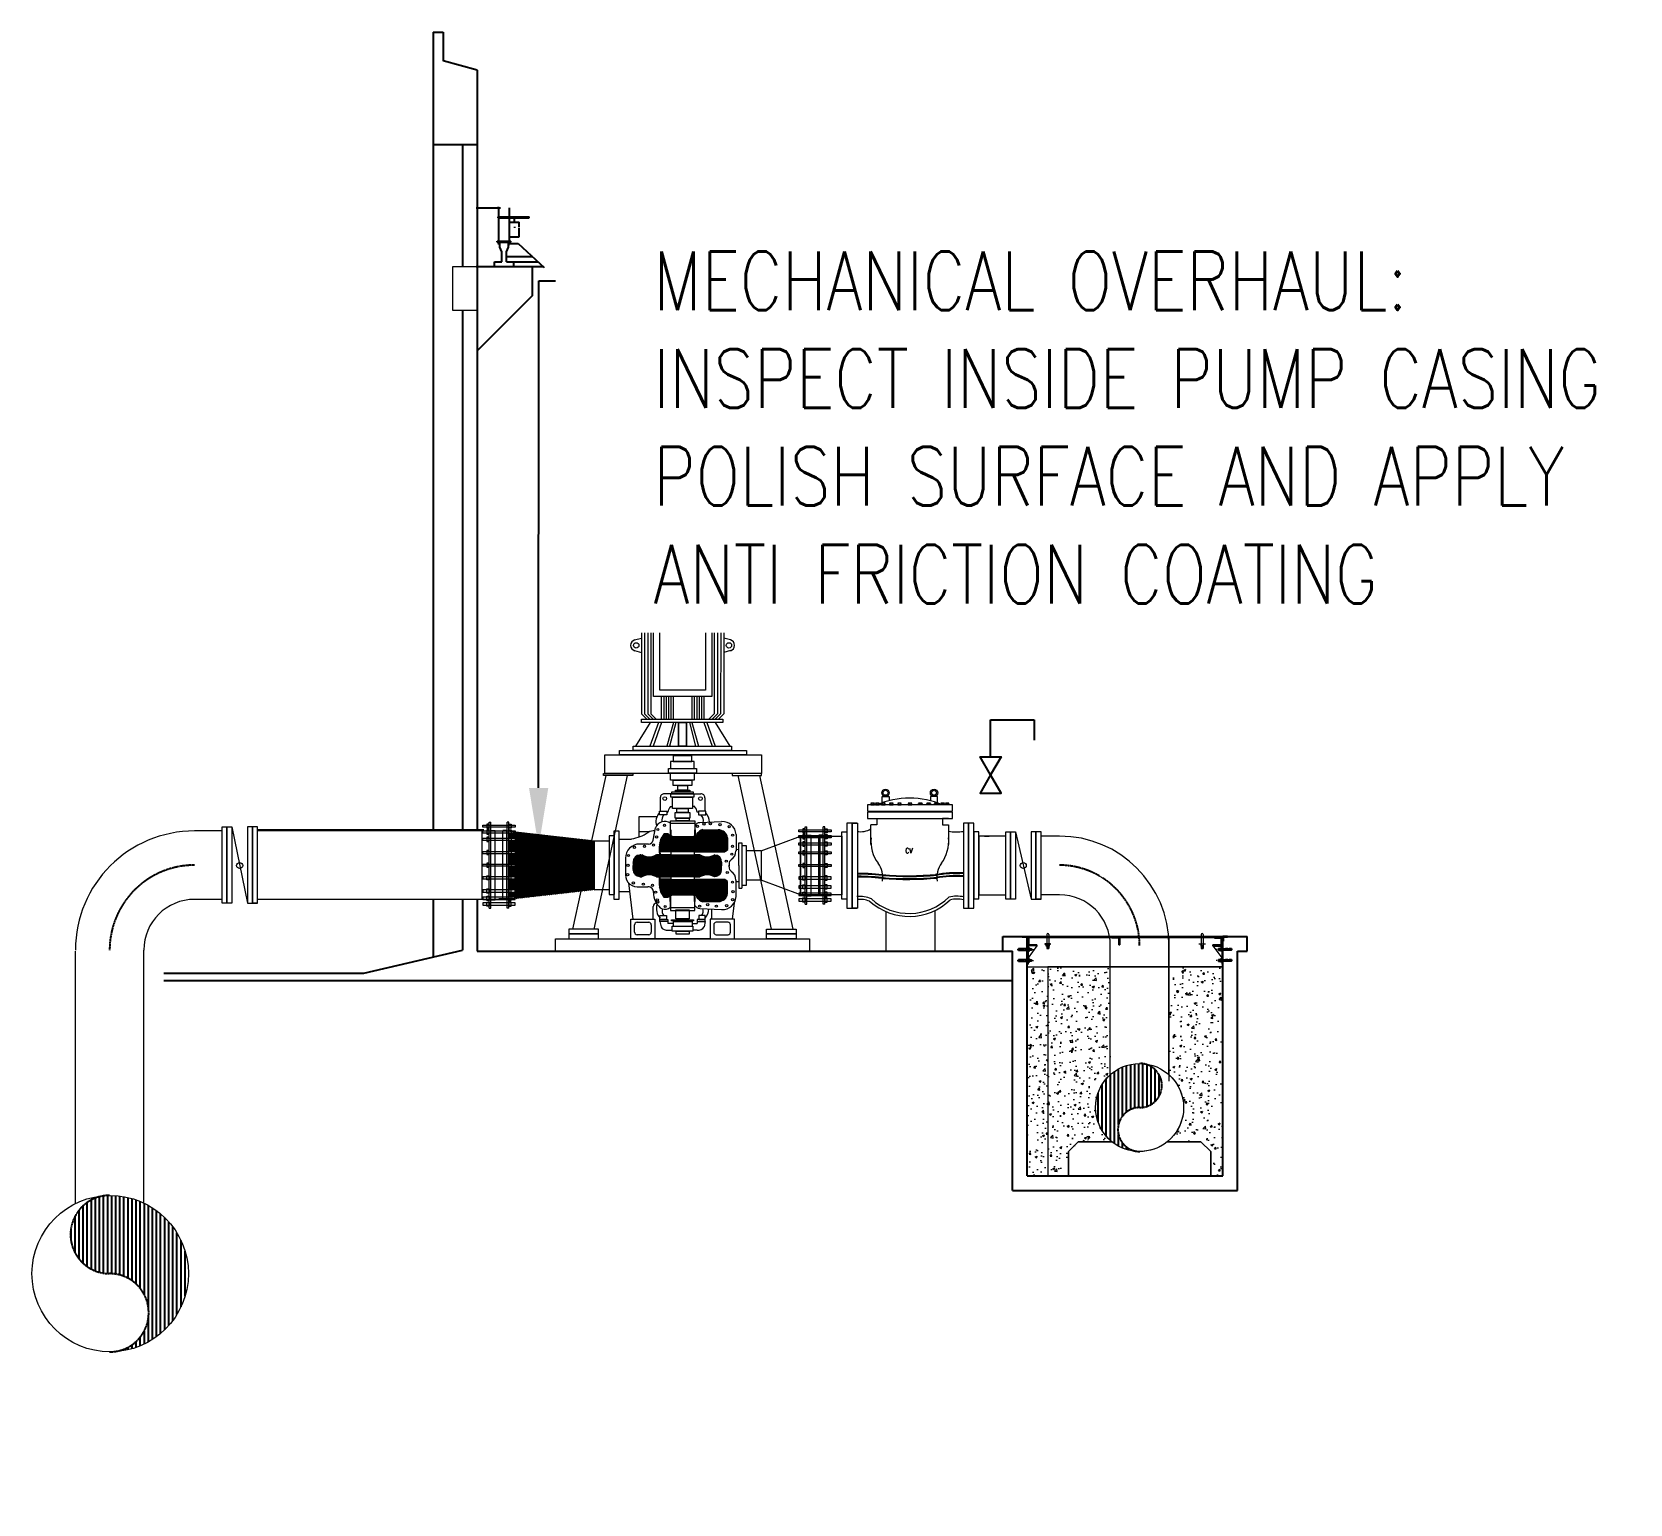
# Model space of a CAD drawing. Header units: inches. Extents: x 66516 to 131389, y 89316 to 134980.
# Drawn here: x 66516 to 82861, y 114862 to 129917 of the extents above; entities that cross this region are included whole.
import ezdxf
from ezdxf import colors
from ezdxf.entities.mleader import LeaderData, LeaderLine
from ezdxf.math import Vec2, Vec3

# ---------------------------------------------------------------- set-up
doc = ezdxf.new("R2010")
doc.units = ezdxf.units.IN
doc.header["$MEASUREMENT"] = 0
for name, pattern in [('CENTER', [2, 1.25, -0.25, 0.25, -0.25]), ('DASHED', [19.05, 12.7, -6.35]), ('HIDDEN', [0.375, 0.25, -0.125]), ('HIDDEN2', [0.1875, 0.125, -0.0625])]:
    doc.linetypes.add(name, pattern=pattern)
for name, color, linetype in [('1', 1, 'CENTER'), ('M-HVAC-EQPM-NEW', 5, 'Continuous'), ('M-HVAC-PIPE-NEW', 6, 'HIDDEN2'), ('VPORT', 9, 'Continuous'), ('WALL', 3, 'Continuous'), ('WINDOWS', 8, 'Continuous')]:
    doc.layers.add(name, color=color, linetype=linetype)
for name, color, linetype, lineweight in [('DIM', 251, 'Continuous', 0), ('hatch3', 252, 'Continuous', 9), ('MECHANICAL', 8, 'Continuous', 0)]:
    doc.layers.add(name, color=color, linetype=linetype, lineweight=lineweight)
doc.styles.add('RomanS', font='romans.shx', dxfattribs={"width": 0.8})
doc.styles.add('SIMPLEX', font='simplex.shx')
pattern_1 = [(50, (27837.22, 83862.1), (215.17805, -18.82564), [22.5, -247.5]), (355, (27837.22, 83862.1), (-41.6254, 225.65764), [18, -198]), (100.4514, (27855.15, 83860.54), (173.5528, 206.83186), [19.12206, -210.3426]), (46.1842, (27837.22, 83922.1), (320.1723, -49.6557), [33.75, -371.25]), (96.6356, (27863.9, 83917.97), (280.3988, 292.2354), [28.6831, -315.5139]), (351.1842, (27837.22, 83922.1), (280.3986, 292.2356), [27, -297]), (21, (27867.22, 83907.1), (179.0721, -120.78567), [22.5, -247.5]), (326, (27867.22, 83907.1), (72.9946, 217.545), [18, -198]), (71.4514, (27882.15, 83897.04), (252.0668, 96.75915), [19.12206, -210.3426]), (37.5, (27837.22, 83862.104), (3.64796, 99.86816), [0, -195.6, 0, -201, 0, -198.75]), (7.5, (27837.22, 83862.1), (78.92086, 118.32351), [0, -114.6, 0, -191.1, 0, -75.75]), (327.5, (27770.32, 83862.104), (160.14673, -6.76646), [0, -75, 0, -234, 0, -310.5]), (317.5, (27740.32, 83862.1), (174.95585, 30.0315), [0, -97.5, 0, -155.4, 0, -220.5])]
pattern_2 = [(45, (-497331.358, -382511.396), (-8.83883476, 8.83883476), [])]

msp = doc.modelspace()

# ---------------------------------------------------------------- hatches: boundary and pattern name
at = {"layer": '1'}
h = msp.add_hatch(dxfattribs=at)
h.set_pattern_fill('ANSI31', color=251, scale=333.3333, angle=45, style=0)
h.set_pattern_definition([(90, (27837.223, 83862.104), (-41.666663, 7e-15), [])])
h.paths.add_polyline_path([(77848, 119367, -0.00354), (77855, 119367, -0.985937), (77848, 118917)])
h.paths.add_polyline_path([(77848, 119367), (77848, 118917), (77395, 118917, -0.416289)])
h.paths.add_polyline_path([(77395, 118917), (77848, 118917, 1), (77848, 118467, -0.416289)])
h = msp.add_hatch(dxfattribs=at)
h.set_pattern_fill('ANSI31', color=251, scale=333.3333, angle=45, style=0)
h.set_pattern_definition([(90, (27540.223, 83862.104), (-41.666663, 7e-15), [])])
h.paths.add_polyline_path([(67310, 118018, 0.00354), (67299, 118017, 0.985937), (67310, 117218)])
h.paths.add_polyline_path([(67310, 118018), (67310, 117218), (68116, 117218, 0.416289)])
h.paths.add_polyline_path([(68116, 117218), (67310, 117218, -1), (67310, 116418, 0.416289)])
at = {"layer": 'DIM', "lineweight": 0, "ltscale": 10}
h = msp.add_hatch(dxfattribs=at)
h.set_pattern_fill('AR-CONC', color=251, scale=30, style=0)
h.set_pattern_definition(pattern_1)
h.paths.add_polyline_path([(76905, 120357), (76695, 120357), (76695, 118217), (76905, 118217)])
h = msp.add_hatch(dxfattribs=at)
h.set_pattern_fill('AR-CONC', color=251, scale=30, style=0)
h.set_pattern_definition(pattern_1)
h.paths.add_polyline_path([(78695, 120357), (78145, 120357), (78145, 119253, -0.213422), (78295, 118917, -0.226541), (78128, 118567), (78472, 118567), (78572, 118467), (78572, 118217), (78695, 118217)])
h.paths.add_polyline_path([(77545, 120357), (76905, 120357), (76905, 118217), (77118, 118217), (77118, 118467), (77218, 118567), (77562, 118567, -0.226541), (77395, 118917, -0.213422), (77545, 119253)])
at = {"layer": 'M-HVAC-EQPM-NEW'}
h = msp.add_hatch(dxfattribs=at)
h.set_pattern_fill('ANSI31', color=256, scale=100)
h.set_pattern_definition(pattern_2)
h.paths.add_polyline_path([(72271, 121646), (71457, 121736), (71457, 121723), (71417, 121723), (71417, 121714), (71392, 121714), (71392, 121681), (71417, 121681), (71417, 121671), (71457, 121671), (71457, 121648), (71417, 121648), (71417, 121639), (71392, 121639), (71392, 121546), (71417, 121546), (71417, 121536), (71457, 121536), (71457, 121513), (71417, 121513), (71417, 121504), (71392, 121504), (71392, 121417), (71417, 121417), (71417, 121407), (71457, 121407), (71457, 121385), (71417, 121385), (71417, 121375), (71392, 121375), (71392, 121288), (71417, 121288), (71417, 121278), (71457, 121278), (71457, 121256), (71417, 121256), (71417, 121246), (71392, 121246), (71392, 121153), (71417, 121153), (71417, 121143), (71457, 121143), (71457, 121121), (71417, 121121), (71417, 121111), (71392, 121111), (71392, 121078), (71417, 121078), (71417, 121068), (71457, 121068), (71457, 121055), (72271, 121146)])
h = msp.add_hatch(dxfattribs=at)
h.set_pattern_fill('ANSI31', color=256, scale=100)
h.set_pattern_definition(pattern_2)
h.paths.add_polyline_path([(73629, 121675, 0.377276), (73535, 121758), (73382, 121758, 0.206697), (73316, 121708), (73316, 121688), (73296, 121688), (73047, 121688), (73037, 121688), (73037, 121698), (73023, 121712), (72980, 121712, 0.189378), (72934, 121591), (72934, 121534), (73053, 121534), (73289, 121534), (73602, 121534), (73629, 121555)])
h = msp.add_hatch(dxfattribs=at)
h.set_pattern_fill('ANSI31', color=256, scale=100)
h.set_pattern_definition(pattern_2)
h.paths.add_polyline_path([(73569, 121391), (73569, 121426, 0.402247), (73502, 121499, -0.288873), (73343, 121499), (73289, 121499), (73053, 121499), (72907, 121499, -0.289244), (72748, 121499), (72734, 121499, 0.41074), (72665, 121426), (72665, 121388), (72665, 121353, 0.41074), (72734, 121280), (72752, 121280, -0.274187), (72904, 121280), (73053, 121280), (73289, 121280), (73347, 121280, -0.274187), (73499, 121280), (73500, 121280, 0.41074), (73569, 121353)])
h.paths.add_polyline_path([(73629, 121227), (73602, 121248), (73289, 121248), (73289, 121245), (73053, 121245), (73053, 121248), (72934, 121248), (72934, 121191, 0.189378), (72980, 121069), (73023, 121069), (73037, 121083), (73037, 121093), (73047, 121093), (73296, 121093), (73316, 121093), (73316, 121073, 0.206697), (73382, 121023), (73535, 121023, 0.377264), (73629, 121106)])

# ---------------------------------------------------------------- linework, layer by layer
at = {"color": 251}
for p, q in [((76321, 122504), (76321, 122883)), ((76321, 122883), (76767, 122883)), ((76767, 122883), (76767, 122675))]:
    msp.add_line(p, q, dxfattribs=at)
for points in [[(76321, 122319), (76214, 122504), (76429, 122504)], [(76321, 122319), (76214, 122133), (76429, 122133)]]:
    msp.add_lwpolyline(points, close=True, dxfattribs=at)
at = {"layer": '1', "color": 251}
for centre, radius, start, end in [((68179, 120527), 869, 90, 180), ((77020, 120571), 825, 0.1698, 89.5902), ((77848, 119142), 225, 270, 90), ((77848, 118692), 225, 90, 270), ((67310, 117618), 400, 90, 270), ((67310, 116818), 400, 270, 90)]:
    msp.add_arc(centre, radius, start, end, dxfattribs=at)
at = {"layer": 'DIM', "color": 251}
for p, q in [((73590, 124305), (72749, 124305)), ((72749, 124305), (72749, 123790)), ((73590, 123790), (73590, 124305)), ((72873, 123790), (72749, 123790)), ((72749, 123790), (72749, 122943)), ((72782, 123790), (72782, 122943)), ((72814, 123790), (72814, 122943)), ((72847, 123790), (72847, 122943)), ((73468, 123790), (73592, 123790)), ((73495, 123790), (73494, 122942)), ((73527, 123790), (73527, 122942)), ((73560, 123790), (73559, 122942)), ((73593, 123790), (73592, 122942)), ((72680, 123699), (72749, 123719)), ((72680, 123590), (72749, 123570)), ((73661, 123699), (73592, 123719)), ((73661, 123590), (73592, 123570)), ((72952, 123122), (72952, 122889)), ((72977, 123122), (72977, 122889)), ((73001, 123122), (73001, 122889)), ((73026, 123122), (73026, 122889)), ((73051, 123122), (73051, 122889)), ((73075, 123122), (73075, 122889)), ((73266, 123122), (73265, 122889)), ((73290, 123122), (73290, 122889)), ((73315, 123122), (73315, 122889)), ((73340, 123122), (73339, 122889)), ((73364, 123122), (73364, 122889)), ((73389, 123122), (73389, 122889)), ((72749, 122943), (72803, 122889)), ((72782, 122943), (72835, 122889)), ((72814, 122943), (72868, 122889)), ((72847, 122943), (72901, 122889)), ((73494, 122942), (73440, 122889)), ((73527, 122942), (73473, 122889)), ((73559, 122942), (73505, 122889)), ((73592, 122942), (73538, 122888)), ((72840, 122855), (72688, 122614)), ((72923, 122855), (72837, 122614)), ((72954, 122855), (72869, 122614)), ((73077, 122855), (73009, 122614)), ((73102, 122855), (73038, 122614)), ((73240, 122855), (73304, 122614)), ((73265, 122855), (73333, 122614)), ((73387, 122855), (73473, 122614)), ((73419, 122855), (73505, 122614)), ((73502, 122855), (73654, 122614)), ((72384, 122312), (72240, 121649)), ((72604, 122312), (72264, 120741)), ((73736, 122312), (74076, 120741)), ((73957, 122312), (74297, 120741)), ((73051, 122126), (72984, 122126)), ((73290, 122126), (73357, 122126)), ((72934, 121948), (73008, 121948)), ((72934, 121911), (72934, 121948)), ((72942, 122086), (72942, 121948)), ((73008, 121948), (73008, 121911)), ((73008, 121939), (73020, 121939)), ((73047, 121997), (73068, 121997)), ((73068, 122092), (73273, 122092)), ((73068, 121977), (73068, 122092)), ((73273, 121977), (73068, 121977)), ((73113, 121977), (73228, 121977)), ((73113, 121935), (73113, 121977)), ((73228, 121977), (73228, 121935)), ((73273, 122092), (73273, 121977)), ((73294, 121997), (73273, 121997)), ((73333, 121939), (73321, 121939)), ((73407, 121948), (73333, 121948)), ((73333, 121948), (73333, 121911)), ((73399, 122086), (73399, 121948)), ((73407, 121911), (73407, 121948)), ((75105, 122028), (75105, 122012)), ((75123, 122028), (75123, 122012)), ((75152, 122028), (75152, 122012)), ((75170, 122028), (75170, 122012)), ((75216, 122028), (75216, 122012)), ((75234, 122028), (75234, 122012)), ((75296, 122028), (75296, 122012)), ((75314, 122028), (75314, 122012)), ((75380, 122028), (75380, 122012)), ((75398, 122028), (75398, 122012)), ((75487, 122028), (75487, 122012)), ((75505, 122028), (75505, 122012)), ((75593, 122028), (75593, 122012)), ((75611, 122028), (75611, 122012)), ((75678, 122028), (75678, 122012)), ((75696, 122028), (75696, 122012)), ((75758, 122028), (75758, 122012)), ((75776, 122028), (75776, 122012)), ((75821, 122028), (75821, 122012)), ((75839, 122028), (75839, 122012)), ((75868, 122028), (75868, 122012)), ((75886, 122028), (75886, 122012)), ((72908, 121889), (72723, 121889)), ((72723, 121889), (72723, 121683)), ((72870, 121652), (72892, 121777)), ((73008, 121911), (72934, 121911)), ((73047, 121758), (73047, 121848)), ((73047, 121848), (73296, 121848)), ((73047, 121826), (73296, 121826)), ((73096, 121935), (73245, 121935)), ((73096, 121877), (73096, 121935)), ((73245, 121877), (73096, 121877)), ((73105, 121877), (73236, 121877)), ((73105, 121848), (73105, 121877)), ((73236, 121848), (73105, 121848)), ((73228, 121935), (73113, 121935)), ((73236, 121877), (73236, 121848)), ((73245, 121935), (73245, 121877)), ((73296, 121848), (73296, 121758)), ((73333, 121911), (73407, 121911)), ((73346, 121831), (73570, 121842)), ((72471, 121747), (72518, 121747)), ((72471, 121045), (72471, 121747)), ((72518, 121747), (72518, 121045)), ((72518, 121663), (72647, 121663)), ((72832, 121738), (72723, 121738)), ((72821, 121611), (72732, 121611)), ((73047, 121688), (73296, 121688)), ((73382, 121758), (73535, 121758)), ((73629, 121675), (73629, 121555)), ((73718, 121711), (73717, 121542)), ((73745, 121624), (73775, 121624)), ((73745, 121392), (73745, 121624)), ((73775, 121624), (73775, 121161)), ((72587, 121466), (72587, 121285)), ((72934, 121591), (72934, 121521)), ((72934, 121521), (72934, 121591)), ((73717, 121555), (73745, 121558)), ((72586, 121390), (72586, 121297)), ((72665, 121426), (72665, 121388)), ((72665, 121353), (72665, 121391)), ((73569, 121426), (73569, 121388)), ((73569, 121353), (73569, 121391)), ((73647, 121406), (73647, 121390)), ((73647, 121379), (73647, 121395)), ((73745, 121392), (73745, 121161)), ((72128, 121130), (72044, 120741)), ((72518, 121128), (72627, 121128)), ((72617, 121215), (72662, 120843)), ((72731, 121175), (72816, 121175)), ((72934, 121191), (72934, 121261)), ((72934, 121261), (72934, 121191)), ((73629, 121106), (73629, 121227)), ((73718, 121074), (73717, 121243)), ((73717, 121230), (73745, 121227)), ((73745, 121161), (73775, 121161)), ((72518, 121045), (72471, 121045)), ((72869, 120843), (72869, 120972)), ((73047, 121093), (73296, 121093)), ((73047, 121023), (73047, 120932)), ((73047, 120960), (73047, 121021)), ((73296, 120960), (73047, 120960)), ((73296, 120932), (73296, 121023)), ((73382, 121023), (73535, 121023)), ((73698, 121011), (73678, 120843)), ((72640, 120843), (72886, 120843)), ((72640, 120642), (72640, 120843)), ((72705, 120812), (72824, 120812)), ((72886, 120843), (72886, 120642)), ((72939, 120880), (73006, 120880)), ((72939, 120841), (72939, 120880)), ((73006, 120841), (72939, 120841)), ((72939, 120841), (73021, 120841)), ((72939, 120818), (72939, 120841)), ((73021, 120818), (72939, 120818)), ((72939, 120818), (72950, 120765)), ((73006, 120880), (73006, 120841)), ((73021, 120841), (73021, 120818)), ((73021, 120818), (73021, 120800)), ((73077, 120800), (73021, 120800)), ((73047, 120932), (73296, 120932)), ((73057, 120838), (73283, 120838)), ((73057, 120825), (73057, 120838)), ((73283, 120825), (73057, 120825)), ((73077, 120819), (73268, 120819)), ((73077, 120771), (73077, 120819)), ((73102, 120939), (73238, 120939)), ((73102, 120847), (73102, 120939)), ((73238, 120847), (73102, 120847)), ((73121, 120838), (73121, 120847)), ((73123, 120819), (73123, 120825)), ((73219, 120847), (73219, 120838)), ((73221, 120825), (73221, 120819)), ((73238, 120939), (73238, 120847)), ((73268, 120819), (73268, 120771)), ((73268, 120800), (73319, 120800)), ((73283, 120838), (73283, 120825)), ((73401, 120841), (73319, 120841)), ((73319, 120841), (73319, 120818)), ((73319, 120818), (73401, 120818)), ((73319, 120818), (73319, 120800)), ((73401, 120880), (73335, 120880)), ((73335, 120880), (73335, 120841)), ((73335, 120841), (73401, 120841)), ((73346, 120954), (73570, 120943)), ((73401, 120818), (73391, 120765)), ((73401, 120841), (73401, 120880)), ((73401, 120818), (73401, 120841)), ((73700, 120843), (73453, 120843)), ((73453, 120843), (73453, 120642)), ((73471, 120843), (73471, 120948)), ((73635, 120812), (73515, 120812)), ((73700, 120642), (73700, 120843)), ((72886, 120642), (72640, 120642)), ((72679, 120710), (72679, 120786)), ((72824, 120684), (72705, 120684)), ((72850, 120786), (72850, 120710)), ((73022, 120732), (73064, 120732)), ((73064, 120771), (73276, 120771)), ((73064, 120722), (73064, 120771)), ((73276, 120722), (73064, 120722)), ((73104, 120722), (73237, 120722)), ((73104, 120691), (73104, 120722)), ((73237, 120691), (73104, 120691)), ((73237, 120722), (73237, 120691)), ((73276, 120771), (73276, 120722)), ((73318, 120732), (73276, 120732)), ((73453, 120642), (73700, 120642)), ((73490, 120786), (73490, 120710)), ((73515, 120684), (73635, 120684)), ((73661, 120710), (73661, 120786)), ((76645, 120667), (76695, 120667)), ((76645, 120667), (76645, 120661)), ((76645, 120661), (76689, 120661)), ((76689, 120661), (76689, 120617)), ((76695, 120667), (76695, 120617)), ((76780, 120657), (76705, 120657)), ((76705, 120657), (76705, 120582)), ((76780, 120651), (76711, 120651)), ((76711, 120651), (76711, 120582)), ((76780, 120657), (76780, 120651)), ((76895, 120687), (76895, 120587)), ((76915, 120687), (76915, 120587)), ((78475, 120687), (78475, 120587)), ((78495, 120687), (78495, 120587)), ((76607, 120544), (76605, 120542)), ((76605, 120542), (76605, 120526)), ((76607, 120524), (76605, 120526)), ((76705, 120544), (76607, 120544)), ((76607, 120524), (76607, 120544)), ((76607, 120524), (76705, 120524)), ((76695, 120617), (76689, 120617)), ((76795, 120582), (76695, 120582)), ((76695, 120582), (76695, 120382)), ((76705, 120582), (76711, 120582)), ((76795, 120572), (76705, 120572)), ((76705, 120572), (76705, 120382)), ((76795, 120572), (76705, 120447)), ((76718, 120543), (76705, 120543)), ((76718, 120526), (76705, 120526)), ((76720, 120521), (76720, 120547)), ((76720, 120544), (76738, 120544)), ((76720, 120544), (76720, 120524)), ((76738, 120524), (76720, 120524)), ((76738, 120544), (76740, 120542)), ((76738, 120524), (76738, 120544)), ((76738, 120524), (76740, 120526)), ((76740, 120542), (76740, 120526)), ((76795, 120582), (76795, 120572)), ((76920, 120573), (76890, 120573)), ((76895, 120587), (76895, 120567)), ((76895, 120567), (76895, 120542)), ((76895, 120565), (76915, 120565)), ((76895, 120561), (76915, 120561)), ((76895, 120557), (76915, 120557)), ((76895, 120553), (76915, 120553)), ((76895, 120549), (76915, 120549)), ((76895, 120544), (76915, 120544)), ((76915, 120542), (76895, 120542)), ((76897, 120567), (76913, 120567)), ((76897, 120563), (76913, 120563)), ((76897, 120559), (76913, 120559)), ((76897, 120555), (76913, 120555)), ((76897, 120551), (76913, 120551)), ((76897, 120547), (76913, 120547)), ((76915, 120587), (76915, 120567)), ((76915, 120567), (76915, 120542)), ((78470, 120573), (78500, 120573)), ((78475, 120587), (78475, 120567)), ((78475, 120567), (78475, 120542)), ((78495, 120565), (78475, 120565)), ((78495, 120561), (78475, 120561)), ((78495, 120557), (78475, 120557)), ((78495, 120553), (78475, 120553)), ((78495, 120549), (78475, 120549)), ((78495, 120544), (78475, 120544)), ((78475, 120542), (78495, 120542)), ((78494, 120567), (78477, 120567)), ((78494, 120563), (78477, 120563)), ((78494, 120559), (78477, 120559)), ((78494, 120555), (78477, 120555)), ((78494, 120551), (78477, 120551)), ((78494, 120547), (78477, 120547)), ((78495, 120587), (78495, 120567)), ((78495, 120567), (78495, 120542)), ((78595, 120572), (78685, 120447)), ((78653, 120544), (78651, 120542)), ((78651, 120542), (78651, 120526)), ((78653, 120524), (78651, 120526)), ((78671, 120544), (78653, 120544)), ((78653, 120524), (78653, 120544)), ((78653, 120524), (78671, 120524)), ((78671, 120521), (78671, 120547)), ((78671, 120544), (78671, 120524)), ((78672, 120543), (78685, 120543)), ((78672, 120526), (78685, 120526)), ((78685, 120572), (78685, 120382)), ((78685, 120544), (78783, 120544)), ((78783, 120524), (78685, 120524)), ((78695, 120582), (78695, 120382)), ((78708, 120544), (78708, 120524)), ((78783, 120544), (78785, 120542)), ((78783, 120524), (78783, 120544)), ((78783, 120524), (78785, 120526)), ((78785, 120542), (78785, 120526)), ((76607, 120432), (76605, 120430)), ((76605, 120430), (76605, 120414)), ((76607, 120412), (76605, 120414)), ((76705, 120432), (76607, 120432)), ((76607, 120412), (76607, 120432)), ((76607, 120412), (76705, 120412)), ((76682, 120432), (76682, 120412)), ((76718, 120431), (76705, 120431)), ((76718, 120414), (76705, 120414)), ((76720, 120409), (76720, 120435)), ((76720, 120432), (76738, 120432)), ((76720, 120432), (76720, 120412)), ((76738, 120412), (76720, 120412)), ((76738, 120432), (76740, 120430)), ((76738, 120412), (76738, 120432)), ((76738, 120412), (76740, 120414)), ((76740, 120430), (76740, 120414)), ((78653, 120432), (78651, 120430)), ((78651, 120430), (78651, 120414)), ((78653, 120412), (78651, 120414)), ((78671, 120432), (78653, 120432)), ((78653, 120412), (78653, 120432)), ((78653, 120412), (78671, 120412)), ((78671, 120409), (78671, 120435)), ((78671, 120432), (78671, 120412)), ((78672, 120431), (78685, 120431)), ((78672, 120414), (78685, 120414)), ((78685, 120432), (78783, 120432)), ((78783, 120412), (78685, 120412)), ((78695, 120382), (78685, 120382)), ((78708, 120432), (78708, 120412)), ((78783, 120432), (78785, 120430)), ((78783, 120412), (78783, 120432)), ((78783, 120412), (78785, 120414)), ((78785, 120430), (78785, 120414))]:
    msp.add_line(p, q, dxfattribs=at)
at = {"layer": 'DIM', "color": 251, "lineweight": 0}
for p, q in [((68560, 121788), (68720, 121006)), ((71192, 120955), (71192, 121837)), ((71192, 121837), (71210, 121837)), ((71210, 120955), (71210, 121837)), ((71375, 120955), (71375, 121837)), ((71392, 121837), (71375, 121837)), ((71392, 120955), (71392, 121837)), ((74425, 120996), (74425, 121789)), ((74425, 121789), (74442, 121789)), ((74442, 120996), (74442, 121789)), ((74607, 120996), (74607, 121789)), ((74625, 121789), (74607, 121789)), ((74625, 120996), (74625, 121789)), ((68770, 121051), (68770, 121743)), ((71126, 121746), (71071, 121746)), ((71121, 121746), (71371, 121746)), ((71210, 121752), (71253, 121752)), ((71253, 121040), (71253, 121752)), ((71332, 121040), (71332, 121752)), ((71375, 121752), (71332, 121752)), ((72471, 121696), (72471, 121096)), ((74375, 121692), (74375, 121092)), ((74442, 121704), (74485, 121704)), ((74485, 121081), (74485, 121704)), ((74564, 121081), (74564, 121704)), ((74607, 121704), (74564, 121704)), ((74575, 121092), (74575, 121692)), ((74662, 121692), (74712, 121692)), ((76575, 121737), (76735, 121047)), ((76785, 121092), (76785, 121692)), ((73775, 121592), (73775, 121192)), ((73775, 121592), (73775, 121192)), ((71371, 121046), (71121, 121046)), ((71210, 121040), (71253, 121040)), ((71210, 121040), (71253, 121040)), ((71442, 121051), (71292, 121051)), ((71375, 121040), (71332, 121040)), ((71375, 121040), (71332, 121040)), ((74425, 120996), (74442, 120996)), ((74442, 121081), (74485, 121081)), ((74442, 121081), (74485, 121081)), ((74607, 121081), (74564, 121081)), ((74607, 121081), (74564, 121081)), ((74625, 120996), (74607, 120996)), ((71192, 120955), (71210, 120955)), ((71392, 120955), (71375, 120955)), ((75249, 120920), (75249, 120517)), ((75749, 120930), (75749, 120517)), ((73453, 120642), (72886, 120642)), ((76705, 120657), (76705, 120667)), ((76780, 120657), (78610, 120657)), ((76682, 120544), (76682, 120524)), ((76695, 120382), (76705, 120382))]:
    msp.add_line(p, q, dxfattribs=at)
at = {"layer": 'DIM', "color": 251, "lineweight": 0, "ltscale": 10}
for p, q in [((78145, 120667), (78145, 119188)), ((76695, 120357), (78695, 120357))]:
    msp.add_line(p, q, dxfattribs=at)
at = {"layer": 'DIM', "color": 251, "linetype": 'CENTER', "ltscale": 20}
for p, q in [((76594, 120534), (76761, 120534)), ((78796, 120534), (78629, 120534)), ((76594, 120422), (76761, 120422)), ((78796, 120422), (78629, 120422))]:
    msp.add_line(p, q, dxfattribs=at)
at = {"layer": 'DIM', "color": 251, "linetype": 'HIDDEN'}
for p, q in [((76607, 120542), (76682, 120542)), ((76682, 120526), (76607, 120526)), ((76738, 120542), (76720, 120542)), ((76720, 120526), (76738, 120526)), ((78653, 120542), (78671, 120542)), ((78671, 120526), (78653, 120526)), ((78783, 120542), (78708, 120542)), ((78708, 120526), (78783, 120526)), ((76607, 120430), (76682, 120430)), ((76682, 120414), (76607, 120414)), ((76738, 120430), (76720, 120430)), ((76720, 120414), (76738, 120414)), ((78653, 120430), (78671, 120430)), ((78671, 120414), (78653, 120414)), ((78783, 120430), (78708, 120430)), ((78708, 120414), (78783, 120414))]:
    msp.add_line(p, q, dxfattribs=at)
at = {"layer": 'DIM', "color": 251, "lineweight": 0}
for points in [[(71070, 127068), (70820, 127068), (70820, 127518), (71070, 127518)], [(71457, 121783), (71127, 121783), (71127, 121805), (71457, 121805)], [(71167, 121773), (71192, 121773), (71192, 121815), (71167, 121815)], [(71417, 121773), (71392, 121773), (71392, 121815), (71417, 121815)], [(71457, 121723), (71127, 121723), (71127, 121746), (71457, 121746)], [(71457, 121648), (71127, 121648), (71127, 121671), (71457, 121671)], [(71167, 121714), (71192, 121714), (71192, 121756), (71167, 121756)], [(71167, 121639), (71192, 121639), (71192, 121681), (71167, 121681)], [(71417, 121714), (71392, 121714), (71392, 121756), (71417, 121756)], [(71417, 121639), (71392, 121639), (71392, 121681), (71417, 121681)], [(74690, 121735), (74360, 121735), (74360, 121757), (74690, 121757)], [(74690, 121675), (74360, 121675), (74360, 121698), (74690, 121698)], [(74690, 121600), (74360, 121600), (74360, 121623), (74690, 121623)], [(74400, 121725), (74425, 121725), (74425, 121767), (74400, 121767)], [(74400, 121666), (74425, 121666), (74425, 121708), (74400, 121708)], [(74400, 121591), (74425, 121591), (74425, 121633), (74400, 121633)], [(74650, 121725), (74625, 121725), (74625, 121767), (74650, 121767)], [(74650, 121666), (74625, 121666), (74625, 121708), (74650, 121708)], [(74650, 121591), (74625, 121591), (74625, 121633), (74650, 121633)], [(71457, 121513), (71127, 121513), (71127, 121536), (71457, 121536)], [(71167, 121504), (71192, 121504), (71192, 121546), (71167, 121546)], [(71417, 121504), (71392, 121504), (71392, 121546), (71417, 121546)], [(74690, 121510), (74360, 121510), (74360, 121532), (74690, 121532)], [(74400, 121500), (74425, 121500), (74425, 121542), (74400, 121542)], [(74650, 121500), (74625, 121500), (74625, 121542), (74650, 121542)], [(71457, 121385), (71127, 121385), (71127, 121407), (71457, 121407)], [(71167, 121375), (71192, 121375), (71192, 121417), (71167, 121417)], [(71167, 121288), (71192, 121288), (71192, 121246), (71167, 121246)], [(71417, 121375), (71392, 121375), (71392, 121417), (71417, 121417)], [(71417, 121288), (71392, 121288), (71392, 121246), (71417, 121246)], [(74690, 121381), (74360, 121381), (74360, 121404), (74690, 121404)], [(74400, 121371), (74425, 121371), (74425, 121413), (74400, 121413)], [(74400, 121285), (74425, 121285), (74425, 121243), (74400, 121243)], [(74650, 121371), (74625, 121371), (74625, 121413), (74650, 121413)], [(74650, 121285), (74625, 121285), (74625, 121243), (74650, 121243)], [(71457, 121278), (71127, 121278), (71127, 121256), (71457, 121256)], [(71457, 121143), (71127, 121143), (71127, 121121), (71457, 121121)], [(71167, 121153), (71192, 121153), (71192, 121111), (71167, 121111)], [(71417, 121153), (71392, 121153), (71392, 121111), (71417, 121111)], [(74690, 121275), (74360, 121275), (74360, 121252), (74690, 121252)], [(74690, 121184), (74360, 121184), (74360, 121162), (74690, 121162)], [(74400, 121194), (74425, 121194), (74425, 121152), (74400, 121152)], [(74400, 121119), (74425, 121119), (74425, 121077), (74400, 121077)], [(74650, 121194), (74625, 121194), (74625, 121152), (74650, 121152)], [(74650, 121119), (74625, 121119), (74625, 121077), (74650, 121077)], [(71457, 121068), (71127, 121068), (71127, 121046), (71457, 121046)], [(71457, 121009), (71127, 121009), (71127, 120987), (71457, 120987)], [(71167, 121078), (71192, 121078), (71192, 121036), (71167, 121036)], [(71167, 121019), (71192, 121019), (71192, 120977), (71167, 120977)], [(71417, 121078), (71392, 121078), (71392, 121036), (71417, 121036)], [(71417, 121019), (71392, 121019), (71392, 120977), (71417, 120977)], [(74690, 121110), (74360, 121110), (74360, 121087), (74690, 121087)], [(74690, 121050), (74360, 121050), (74360, 121028), (74690, 121028)], [(74400, 121060), (74425, 121060), (74425, 121018), (74400, 121018)], [(74650, 121060), (74625, 121060), (74625, 121018), (74650, 121018)], [(74470, 120517), (71870, 120517), (71870, 120642), (74470, 120642)]]:
    msp.add_lwpolyline(points, close=True, dxfattribs=at)
at = {"layer": 'DIM', "color": 251}
for points in [[(72873, 123859), (73468, 123859), (73468, 123122), (72873, 123122)], [(72937, 123795), (73404, 123795), (73404, 123187), (72937, 123187)], [(72750, 122889), (73583, 122889), (73583, 122855), (72750, 122855)], [(73130, 122855), (73212, 122855), (73212, 122614), (73130, 122614)], [(73212, 122855), (73130, 122855), (73130, 122614), (73212, 122614)], [(72666, 122614), (73672, 122614), (73672, 122570), (72666, 122570)], [(72374, 122524), (73977, 122524), (73977, 122332), (72374, 122332)], [(72525, 122570), (73823, 122570), (73823, 122524), (72525, 122524)], [(73047, 122386), (73289, 122386), (73289, 122457), (73047, 122457)], [(73074, 122457), (73266, 122457), (73266, 122513), (73074, 122513)], [(72363, 122332), (72662, 122332), (72662, 122312), (72363, 122312)], [(73025, 122386), (73312, 122386), (73312, 122338), (73025, 122338)], [(73047, 122338), (73289, 122338), (73289, 122266), (73047, 122266)], [(73074, 122266), (73266, 122266), (73266, 122210), (73074, 122210)], [(73977, 122332), (73678, 122332), (73678, 122312), (73977, 122312)], [(73051, 122126), (73287, 122126), (73287, 122091), (73051, 122091)], [(73062, 122146), (73280, 122146), (73280, 122127), (73062, 122127)], [(73098, 122163), (73244, 122163), (73244, 122146), (73098, 122146)], [(73121, 122210), (73219, 122210), (73219, 122164), (73121, 122164)], [(75062, 121947), (75930, 121947), (75930, 122012), (75062, 122012)], [(75062, 121874), (75930, 121874), (75930, 121938), (75062, 121938)], [(74906, 121826), (74850, 121826), (74850, 120957), (74906, 120957)], [(74906, 121826), (74961, 121826), (74961, 120957), (74906, 120957)], [(76043, 120957), (76094, 120957), (76094, 121826), (76043, 121826)], [(76150, 121826), (76094, 121826), (76094, 120957), (76150, 120957)], [(73053, 121534), (73289, 121534), (73289, 121499), (73053, 121499)], [(73053, 121280), (73289, 121280), (73289, 121245), (73053, 121245)], [(72311, 120741), (72008, 120741), (72008, 120692), (72311, 120692)], [(72311, 120692), (72008, 120692), (72008, 120642), (72311, 120642)], [(74029, 120741), (74332, 120741), (74332, 120692), (74029, 120692)], [(74029, 120692), (74332, 120692), (74332, 120642), (74029, 120642)], [(76875, 120592), (76875, 120587), (76935, 120587), (76935, 120592)], [(76920, 120567), (76890, 120567), (76890, 120587), (76920, 120587)], [(78515, 120592), (78515, 120587), (78455, 120587), (78455, 120592)], [(78470, 120567), (78500, 120567), (78500, 120587), (78470, 120587)]]:
    msp.add_lwpolyline(points, close=True, dxfattribs=at)
for points in [[(75096, 122028), (75096, 122012), (75133, 122012), (75133, 122028)], [(75128, 122031), (75101, 122031)], [(75143, 122028), (75143, 122012), (75180, 122012), (75180, 122028)], [(75175, 122031), (75147, 122031)], [(75206, 122028), (75206, 122012), (75243, 122012), (75243, 122028)], [(75221, 122037), (75210, 122037), (75210, 122098), (75282, 122098), (75282, 122055)], [(75238, 122031), (75211, 122031)], [(75286, 122028), (75286, 122012), (75323, 122012), (75323, 122028)], [(75318, 122031), (75291, 122031)], [(75371, 122028), (75371, 122012), (75407, 122012), (75407, 122028)], [(75403, 122031), (75375, 122031)], [(75477, 122028), (75477, 122012), (75514, 122012), (75514, 122028)], [(75509, 122031), (75482, 122031)], [(75621, 122028), (75621, 122012), (75584, 122012), (75584, 122028)], [(75588, 122031), (75616, 122031)], [(75705, 122028), (75705, 122012), (75668, 122012), (75668, 122028)], [(75673, 122031), (75700, 122031)], [(75767, 122037), (75778, 122037), (75778, 122098), (75706, 122098), (75706, 122055)], [(75785, 122028), (75785, 122012), (75748, 122012), (75748, 122028)], [(75753, 122031), (75780, 122031)], [(75848, 122028), (75848, 122012), (75812, 122012), (75812, 122028)], [(75816, 122031), (75844, 122031)], [(75895, 122028), (75895, 122012), (75858, 122012), (75858, 122028)], [(75863, 122031), (75891, 122031)], [(74957, 121826), (74906, 121826), (74906, 120957), (74957, 120957)], [(75097, 121874), (75891, 121874)], [(75097, 121874), (75158, 121874), (75158, 121809), (75097, 121809)], [(75097, 121606), (75097, 121809)], [(75891, 121874), (75830, 121874), (75830, 121809), (75891, 121809)], [(75891, 121809), (75891, 121606)], [(76718, 120552), (76705, 120552), (76705, 120517), (76718, 120517)], [(78672, 120552), (78685, 120552), (78685, 120517), (78672, 120517)], [(76718, 120440), (76705, 120440), (76705, 120405), (76718, 120405)], [(78672, 120440), (78685, 120440), (78685, 120405), (78672, 120405)]]:
    msp.add_lwpolyline(points, dxfattribs=at)
at = {"layer": 'DIM', "color": 251, "lineweight": 0, "ltscale": 10}
msp.add_lwpolyline([(78695, 120357), (76905, 120357), (76905, 118217), (78695, 118217)], close=True, dxfattribs=at)
for points in [[(77545, 120357), (76905, 120357), (76905, 118217), (77118, 118217), (77118, 118467), (77218, 118567), (77562, 118567, -0.226541), (77395, 118917, -0.213422), (77545, 119253)], [(78695, 120357), (78145, 120357), (78145, 119253, -0.213422), (78295, 118917, -0.226541), (78128, 118567), (78472, 118567), (78572, 118467), (78572, 118217), (78695, 118217)], [(77562, 118567), (77218, 118567), (77118, 118467), (77118, 118217), (78572, 118217), (78572, 118467), (78472, 118567), (78128, 118567, -0.353553)]]:
    msp.add_lwpolyline(points, format="xyb", close=True, dxfattribs=at)
at = {"layer": 'DIM', "color": 251}
for centre, radius in [((72696, 123644), 27.3), ((73645, 123644), 27.3), ((75246, 122136), 37.4), ((75246, 122136), 25.7), ((75742, 122136), 37.4), ((75742, 122136), 25.7), ((72988, 122077), 18.6), ((73353, 122077), 18.6), ((72985, 121802), 11.4), ((73323, 121792), 11.4), ((73389, 121817), 11.4), ((73455, 121819), 11.4), ((73553, 121811), 11.4), ((73647, 121790), 11.4), ((72873, 121602), 11.4), ((72904, 121684), 11.4), ((72917, 121761), 11.4), ((73682, 121703), 11.4), ((72617, 121495), 11.4), ((72678, 121578), 11.4), ((72781, 121588), 11.4), ((73617, 121437), 11.4), ((73674, 121508), 11.4), ((73681, 121588), 11.4), ((72608, 121298), 11.4), ((72611, 121394), 11.4), ((73627, 121321), 11.4), ((72667, 121214), 11.4), ((72769, 121201), 11.4), ((72863, 121189), 11.4), ((72894, 121120), 11.4), ((73681, 121222), 11.4), ((73686, 121124), 11.4), ((72912, 121040), 11.4), ((72917, 121020), 11.4), ((72992, 120973), 11.4), ((73344, 120976), 11.4), ((73427, 120991), 11.4), ((73516, 120976), 11.4), ((73621, 120982), 11.4), ((73682, 121044), 11.4)]:
    msp.add_circle(centre, radius, dxfattribs=at)
at = {"layer": 'DIM', "color": 251, "lineweight": 0}
for centre in [(68640, 121392), (76655, 121392)]:
    msp.add_circle(centre, 30.8, dxfattribs=at)
at = {"layer": 'DIM', "color": 251, "lineweight": 0, "ltscale": 10}
msp.add_circle((77845, 118917), 450, dxfattribs=at)
at = {"layer": 'DIM', "color": 251}
for centre, radius, start, end in [((72696, 123644), 57, 105.8678, 254.1322), ((73645, 123644), 57, 285.8678, 74.1322), ((72983, 122085), 41.1, 87.8701, 178.7187), ((73358, 122085), 41.1, 1.2813, 92.1299), ((73137, 121920), 118, 139.3957, 171.1803), ((73204, 121920), 118, 8.8197, 40.6043), ((75101, 122026), 5.4, 30.9909, 149.8128), ((75114, 122014), 17, 58.1285, 122.285), ((75128, 122026), 5.4, 30.1872, 149.0091), ((75148, 122026), 5.4, 30.9909, 149.8128), ((75161, 122014), 17, 58.1285, 122.285), ((75493, 121243), 839, 66.2817, 113.7183), ((75175, 122026), 5.4, 30.1872, 149.0091), ((75211, 122026), 5.4, 30.9909, 149.8128), ((75225, 122014), 17, 58.1285, 122.285), ((75238, 122026), 5.4, 30.1872, 149.0091), ((75291, 122026), 5.4, 30.9909, 149.8128), ((75305, 122014), 17, 58.1285, 122.285), ((75318, 122026), 5.4, 30.1872, 149.0091), ((75375, 122026), 5.4, 30.9909, 149.8128), ((75389, 122014), 17, 58.1285, 122.285), ((75403, 122026), 5.4, 30.1872, 149.0091), ((75482, 122026), 5.4, 30.9909, 149.8128), ((75496, 122014), 17, 58.1285, 122.285), ((75509, 122026), 5.4, 30.1872, 149.0091), ((75589, 122026), 5.4, 30.9909, 149.8128), ((75602, 122014), 17, 57.715, 121.8715), ((75616, 122026), 5.4, 30.1872, 149.0091), ((75673, 122026), 5.4, 30.9909, 149.8128), ((75686, 122014), 17, 57.715, 121.8715), ((75700, 122026), 5.4, 30.1872, 149.0091), ((75753, 122026), 5.4, 30.9909, 149.8128), ((75767, 122014), 17, 57.715, 121.8715), ((75780, 122026), 5.4, 30.1872, 149.0091), ((75816, 122026), 5.4, 30.9909, 149.8128), ((75830, 122014), 17, 57.715, 121.8715), ((75844, 122026), 5.4, 30.1872, 149.0091), ((75863, 122026), 5.4, 30.9909, 149.8128), ((75877, 122014), 17, 57.715, 121.8715), ((75890, 122026), 5.4, 30.1872, 149.0091), ((72990, 121737), 106, 57.7763, 157.5686), ((73037, 121837), 140, 137.6023, 196.5276), ((73031, 121855), 73.4, 130.4631, 193.1609), ((73346, 121774), 56.4, 89.9895, 153.3721), ((73310, 121855), 73.4, 342.3315, 49.5369), ((73304, 121837), 140, 359.5877, 42.3977), ((73577, 121701), 141, 3.7308, 92.9355), ((72732, 121466), 146, 90, 180), ((72580, 122090), 431, 278.9977, 303.5267), ((72872, 121649), 97.5, 81.3848, 123.5267), ((72819, 121663), 52.4, 272.7941, 347.5506), ((73111, 121593), 177, 137.6883, 180.5826), ((73535, 121663), 95, 7.3201, 90), ((74989, 121951), 213, 261.2236, 300.2967), ((75477, 121641), 381, 174.6648, 216.3101), ((75511, 121641), 381, 323.6899, 5.3352), ((75974, 122095), 360, 256.677, 281.0149), ((72736, 121428), 71.7, 92.1589, 181.4785), ((73498, 121428), 71.7, 358.5215, 87.8411), ((73697, 121412), 50, 123.6525, 186.5861), ((73610, 121542), 106, 303.6525, 359.6188), ((72710, 121297), 124, 180, 280.0704), ((72736, 121351), 71.7, 178.5215, 267.8411), ((73498, 121351), 71.7, 272.1589, 1.4785), ((73697, 121373), 50, 173.4139, 236.3475), ((73610, 121243), 106, 0.3812, 56.3475), ((74975, 119290), 2022, 82.1919, 90.3758), ((74975, 119290), 2014, 82.1971, 90.3755), ((74972, 121271), 245, 350.948, 36.3101), ((75471, 124617), 3337, 265.611, 275.1724), ((75471, 124617), 3329, 265.611, 275.1724), ((75970, 120109), 1209, 86.5093, 100.1005), ((75970, 120109), 1201, 86.507, 100.1072), ((75970, 120109), 1180, 86.5004, 100.1265), ((76016, 121271), 245, 143.6899, 189.052), ((72816, 121118), 57.6, 357.0684, 90), ((73111, 121189), 177, 179.4174, 222.3117), ((74975, 119290), 1992, 82.2117, 90.3748), ((74975, 119290), 1984, 82.2171, 90.3746), ((75471, 124617), 3359, 265.611, 275.1724), ((75471, 124617), 3367, 265.611, 275.1724), ((75970, 120109), 1172, 86.4979, 100.1336), ((72903, 120972), 34.5, 92.7036, 179.142), ((73058, 121105), 185, 177.0684, 231.2562), ((73049, 120952), 147, 162.3897, 221.8388), ((72990, 121021), 77.1, 231.2562, 297.9259), ((72761, 121454), 567, 297.9259, 300.2856), ((73346, 121010), 56.4, 206.6279, 270.0105), ((73535, 121118), 95, 270, 352.6799), ((73577, 121083), 141, 267.0645, 356.2692), ((74981, 120775), 301, 66.4906, 95.2431), ((74981, 120766), 280, 68.5985, 94.951), ((75488, 121477), 605, 227.999, 314.0389), ((75488, 121477), 605, 227.999, 229.7717), ((75488, 121477), 575, 227.7014, 314.9609), ((75488, 121477), 605, 311.7534, 314.0389), ((75975, 120698), 380, 78.999, 102.1885), ((75976, 120706), 342, 78.6975, 101.3025), ((72705, 120786), 25.7, 90, 180), ((72824, 120786), 25.7, 0, 90), ((73034, 120927), 73.9, 162.701, 219.6021), ((73307, 120927), 73.9, 320.3979, 19.9455), ((73291, 120952), 147, 318.1612, 358.9883), ((73515, 120786), 25.7, 90, 180), ((73635, 120786), 25.7, 0, 90), ((72705, 120710), 25.7, 180, 270), ((72824, 120710), 25.7, 270, 0), ((73008, 120796), 65.5, 207.8449, 282.7101), ((73333, 120796), 65.5, 257.2899, 332.1551), ((73515, 120710), 25.7, 180, 270), ((73635, 120710), 25.7, 270, 0), ((76905, 120687), 10, 0, 180), ((78485, 120687), 10, 0, 180), ((76712, 120547), 7.4, 324.1655, 35.8345), ((76692, 120534), 27.5, 341.6338, 18.3662), ((76712, 120521), 7.4, 324.1654, 35.8346), ((78678, 120547), 7.4, 144.1655, 215.8345), ((78698, 120534), 27.5, 161.6338, 198.3662), ((78678, 120521), 7.4, 144.1654, 215.8346), ((76712, 120435), 7.4, 324.1655, 35.8345), ((76692, 120422), 27.5, 341.6338, 18.3662), ((76712, 120409), 7.4, 324.1654, 35.8346), ((78678, 120435), 7.4, 144.1655, 215.8345), ((78698, 120422), 27.5, 161.6338, 198.3662), ((78678, 120409), 7.4, 144.1654, 215.8346)]:
    msp.add_arc(centre, radius, start, end, dxfattribs=at)
at = {"layer": 'hatch3', "color": 251}
for p, q in [((77560, 120657), (77635, 120657)), ((77560, 120657), (77560, 120651)), ((77560, 120651), (77629, 120651)), ((77629, 120651), (77629, 120582)), ((77635, 120657), (77635, 120582)), ((77710, 120657), (77635, 120657)), ((77635, 120657), (77635, 120582)), ((77710, 120651), (77641, 120651)), ((77641, 120651), (77641, 120582)), ((77710, 120657), (77710, 120651)), ((77635, 120582), (77629, 120582)), ((77635, 120582), (77641, 120582))]:
    msp.add_line(p, q, dxfattribs=at)
at = {"layer": 'M-HVAC-EQPM-NEW', "color": 251}
for p, q in [((71070, 129528), (70720, 129622)), ((73023, 121712), (72980, 121712)), ((73037, 121698), (73023, 121712)), ((73037, 121688), (73037, 121698)), ((73047, 121688), (73037, 121688)), ((73047, 121758), (73047, 121698)), ((73047, 121698), (73052, 121698)), ((73052, 121698), (73052, 121688)), ((73296, 121698), (73291, 121698)), ((73291, 121698), (73291, 121688)), ((73296, 121758), (73296, 121698)), ((73296, 121688), (73316, 121688)), ((73316, 121688), (73316, 121708)), ((72748, 121499), (72734, 121499)), ((73053, 121499), (72907, 121499)), ((73053, 121534), (72934, 121534)), ((72934, 121521), (72939, 121521)), ((72939, 121521), (72939, 121499)), ((73289, 121534), (73602, 121534)), ((73343, 121499), (73289, 121499)), ((73629, 121555), (73602, 121534)), ((72734, 121280), (72752, 121280)), ((72904, 121280), (73053, 121280)), ((72934, 121261), (72939, 121261)), ((73053, 121248), (72934, 121248)), ((72939, 121261), (72939, 121280)), ((73289, 121280), (73347, 121280)), ((73289, 121248), (73602, 121248)), ((73499, 121280), (73500, 121280)), ((73629, 121227), (73602, 121248)), ((73023, 121069), (72980, 121069)), ((73037, 121083), (73023, 121069)), ((73047, 121093), (73037, 121093)), ((73037, 121093), (73037, 121083)), ((73047, 121023), (73047, 121083)), ((73047, 121083), (73052, 121083)), ((73052, 121083), (73052, 121093)), ((73291, 121083), (73291, 121093)), ((73296, 121083), (73291, 121083)), ((73296, 121093), (73316, 121093)), ((73296, 121023), (73296, 121083)), ((73316, 121093), (73316, 121073))]:
    msp.add_line(p, q, dxfattribs=at)
for centre, radius, start, end in [((73407, 121656), 105, 103.6828, 150.3963), ((72828, 121626), 149, 237.7356, 302.2644), ((73423, 121626), 149, 237.7356, 302.2644), ((72828, 121151), 149, 59.3341, 120.6659), ((73423, 121151), 149, 59.3341, 120.6659), ((73407, 121125), 105, 209.6037, 256.3172)]:
    msp.add_arc(centre, radius, start, end, dxfattribs=at)
at = {"layer": 'MECHANICAL', "color": 251, "linetype": 'Continuous', "ltscale": 10}
for p, q in [((68460, 121006), (68460, 121788)), ((68460, 121788), (68510, 121788)), ((68510, 121006), (68510, 121788)), ((68510, 121788), (68560, 121788)), ((68510, 121788), (68510, 121006)), ((68560, 121788), (68560, 121006)), ((68770, 121788), (68720, 121788)), ((68720, 121788), (68720, 121006)), ((68823, 121788), (68770, 121788)), ((68770, 121006), (68770, 121788)), ((68823, 121788), (68770, 121788)), ((68770, 121788), (68770, 121006)), ((68823, 121006), (68823, 121788)), ((68823, 121006), (68823, 121788)), ((74850, 121811), (74850, 120973)), ((74850, 121811), (74850, 120973)), ((68460, 121746), (68179, 121746)), ((68460, 121051), (68460, 121743)), ((71136, 121756), (68823, 121756)), ((71136, 121746), (68823, 121746)), ((71121, 121046), (71121, 121746)), ((71371, 121746), (72271, 121646)), ((71371, 121046), (71371, 121746)), ((72271, 121146), (72271, 121646)), ((72271, 121646), (72421, 121646)), ((73975, 121542), (74375, 121692)), ((74375, 121692), (74575, 121692)), ((74575, 121692), (74800, 121692)), ((74800, 121047), (74800, 121737)), ((74800, 121737), (74850, 121737)), ((74800, 121692), (74800, 121092)), ((76200, 121737), (76150, 121737)), ((76150, 121737), (76150, 121047)), ((76150, 121047), (76150, 121737)), ((76200, 121047), (76200, 121737)), ((76475, 121692), (76200, 121692)), ((76200, 121692), (76200, 121092)), ((76257, 121692), (76307, 121692)), ((76475, 121047), (76475, 121737)), ((76475, 121737), (76525, 121737)), ((76475, 121092), (76475, 121692)), ((76525, 121047), (76525, 121737)), ((76525, 121737), (76575, 121737)), ((76525, 121737), (76525, 121047)), ((76575, 121737), (76575, 121047)), ((76785, 121737), (76735, 121737)), ((76735, 121737), (76735, 121047)), ((76838, 121737), (76785, 121737)), ((76785, 121047), (76785, 121737)), ((76838, 121737), (76785, 121737)), ((76785, 121737), (76785, 121047)), ((76838, 121047), (76838, 121737)), ((76838, 121047), (76838, 121737)), ((77026, 121692), (76838, 121692)), ((73975, 121542), (73825, 121542)), ((73975, 121542), (73975, 121242)), ((72271, 121146), (71371, 121046)), ((72271, 121146), (72421, 121146)), ((73975, 121242), (73825, 121242)), ((74375, 121092), (73975, 121242)), ((68460, 121046), (68179, 121046)), ((68510, 121006), (68460, 121006)), ((68560, 121006), (68510, 121006)), ((68720, 121006), (68770, 121006)), ((68823, 121006), (68770, 121006)), ((68770, 121006), (68823, 121006)), ((71136, 121046), (68823, 121046)), ((74800, 121092), (74575, 121092)), ((74850, 121047), (74800, 121047)), ((76200, 121047), (76150, 121047)), ((76200, 121092), (76475, 121092)), ((76525, 121047), (76475, 121047)), ((76575, 121047), (76525, 121047)), ((76735, 121047), (76785, 121047)), ((76838, 121047), (76785, 121047)), ((76785, 121047), (76838, 121047)), ((77026, 121092), (76838, 121092)), ((78145, 119253), (78145, 120667)), ((66960, 117934), (66960, 120517)), ((67660, 117940), (67660, 120527)), ((77545, 119253), (77545, 120574))]:
    msp.add_line(p, q, dxfattribs=at)
at = {"layer": 'MECHANICAL', "color": 251}
for p, q in [((77218, 118567), (77118, 118467)), ((77562, 118567), (77218, 118567)), ((78128, 118567), (78472, 118567)), ((78472, 118567), (78572, 118467)), ((77118, 118467), (77118, 118217)), ((78572, 118467), (78572, 118217))]:
    msp.add_line(p, q, dxfattribs=at)
at = {"layer": 'MECHANICAL', "color": 251, "linetype": 'Continuous', "ltscale": 10}
for points in [[(72421, 121096), (72471, 121096), (72471, 121696), (72421, 121696)], [(74575, 121092), (74375, 121092), (74375, 121692), (74575, 121692)], [(73825, 121592), (73775, 121592), (73775, 121192), (73825, 121192)]]:
    msp.add_lwpolyline(points, close=True, dxfattribs=at)
for centre, radius in [((77845, 118917), 450), ((67316, 117218), 800)]:
    msp.add_circle(centre, radius, dxfattribs=at)
for centre, radius, start, end in [((68179, 120527), 1219, 90, 180), ((77026, 120574), 1119, 0, 90), ((68179, 120527), 519, 90, 180), ((77026, 120574), 519, 0, 90)]:
    msp.add_arc(centre, radius, start, end, dxfattribs=at)
at = {"layer": 'VPORT', "color": 251}
for p, q in [((71283, 128128), (71283, 128118)), ((71283, 128128), (71283, 128118)), ((71283, 128028), (71600, 128028)), ((71283, 128018), (71283, 128028)), ((71283, 128018), (71600, 128018)), ((71290, 128028), (71290, 128118)), ((71290, 127778), (71290, 128018)), ((71400, 128028), (71400, 128118)), ((71400, 127778), (71400, 128018)), ((71450, 127973), (71450, 128018)), ((71600, 128018), (71600, 128028)), ((71400, 127973), (71500, 127973)), ((71400, 127823), (71500, 127823)), ((71451, 127924), (71451, 127914)), ((71500, 127924), (71500, 127973)), ((71500, 127823), (71500, 127914)), ((71275, 127778), (71415, 127778)), ((71275, 127768), (71275, 127778)), ((71275, 127768), (71290, 127768)), ((71290, 127743), (71290, 127768)), ((71290, 127743), (71300, 127743)), ((71300, 127718), (71300, 127768)), ((71300, 127768), (71390, 127768)), ((71320, 127668), (71300, 127718)), ((71320, 127568), (71320, 127668)), ((71370, 127668), (71390, 127718)), ((71370, 127568), (71370, 127668)), ((71390, 127718), (71390, 127768)), ((71390, 127743), (71400, 127743)), ((71400, 127743), (71400, 127768)), ((71400, 127768), (71415, 127768)), ((71400, 127755), (71488, 127755)), ((71400, 127755), (71488, 127755)), ((71415, 127768), (71415, 127778)), ((71488, 127755), (71755, 127508)), ((71245, 127518), (71245, 127568)), ((71245, 127568), (71320, 127568)), ((71370, 127568), (71445, 127568)), ((71445, 127518), (71445, 127568)), ((71445, 127568), (71690, 127568)), ((71633, 127518), (71744, 127518))]:
    msp.add_line(p, q, dxfattribs=at)
at = {"layer": 'VPORT', "color": 251, "linetype": 'DASHED', "ltscale": 200}
msp.add_line((69911, 120292), (70920, 120525), dxfattribs=at)
at = {"layer": 'VPORT', "color": 251}
msp.add_lwpolyline([(71637, 127618), (71370, 127618)], dxfattribs=at)
at = {"layer": 'WALL', "color": 251}
for p, q in [((70620, 129917), (70620, 121746)), ((70620, 129917), (70720, 129917)), ((70720, 129917), (70720, 129622)), ((71070, 129528), (71070, 124611)), ((70620, 128768), (71070, 128768)), ((70920, 128768), (70920, 127518)), ((71058, 127518), (71658, 127518)), ((71633, 127518), (71633, 127218)), ((71633, 127218), (71070, 126655)), ((70920, 127068), (70920, 121746)), ((71070, 124611), (71070, 121746)), ((70620, 121046), (70620, 120456)), ((70920, 121046), (70920, 120525)), ((71070, 121046), (71070, 120517)), ((76445, 120667), (78945, 120667)), ((76445, 120517), (76445, 120667)), ((76695, 118217), (76695, 120667)), ((78610, 120657), (78685, 120657)), ((78610, 120657), (78610, 120651)), ((78610, 120651), (78679, 120651)), ((78679, 120651), (78679, 120582)), ((78685, 120657), (78685, 120667)), ((78685, 120657), (78685, 120582)), ((78695, 118217), (78695, 120667)), ((78745, 120667), (78695, 120667)), ((78695, 120667), (78695, 120617)), ((78745, 120661), (78701, 120661)), ((78701, 120661), (78701, 120617)), ((78745, 120667), (78745, 120661)), ((78945, 120517), (78945, 120667)), ((71070, 120517), (76545, 120517)), ((71070, 120517), (71596, 120517)), ((76445, 120517), (76545, 120517)), ((76545, 120217), (76545, 120517)), ((78595, 120582), (78695, 120582)), ((78595, 120582), (78595, 120572)), ((78595, 120572), (78685, 120572)), ((78685, 120582), (78679, 120582)), ((78695, 120617), (78701, 120617)), ((78845, 120517), (78945, 120517)), ((78845, 120217), (78845, 120517)), ((67866, 120292), (69911, 120292)), ((67866, 120217), (70895, 120217)), ((70895, 120217), (76545, 120217)), ((74808, 120217), (76545, 120217)), ((76545, 118067), (76545, 120217)), ((78845, 118067), (78845, 120217)), ((76695, 118217), (78695, 118217)), ((76545, 118067), (78845, 118067))]:
    msp.add_line(p, q, dxfattribs=at)
at = {"layer": 'WINDOWS', "color": 251}
msp.add_line((71058, 128118), (71308, 128118), dxfattribs=at)

# ---------------------------------------------------------------- texts
at = {"layer": 'DIM', "color": 251, "style": 'SIMPLEX', "width": 0.85}
msp.add_text('CV', height=49.2, dxfattribs=at).set_placement((75449, 121519))

# ---------------------------------------------------------------- next in the draw order: leaders
at = {"layer": 'M-HVAC-PIPE-NEW'}
ml = msp.add_multileader_mtext('Standard', dxfattribs=at)
ml.set_content('MECHANICAL OVERHAUL:\\PINSPECT INSIDE PUMP CASING\\PPOLISH SURFACE AND APPLY\\PANTI FRICTION COATING', color=2, style='RomanS')
ml.set_leader_properties(color=2)
ml.build(insert=Vec2(0, 0))
ml.multileader.update_dxf_attribs({"dogleg_length": 16770, "arrow_head_size": 600})
ctx = ml.context
ctx.base_point, ctx.char_height, ctx.arrow_head_size, ctx.landing_gap_size, ctx.plane_origin = Vec3(71872, 127373), 600, 600, 1000, Vec3(76599, 131400)
notes = []
notes.append((ctx, [(0, (1, 1, 0), (71699, 127373), (1, 0), 172, [(0, [(71698, 121585)], 0, [])])]))
ctx.mtext.insert, ctx.mtext.flow_direction = Vec3(72872, 127673), 5
ctx.mtext.has_bg_fill, ctx.mtext.bg_color, ctx.mtext.bg_scale_factor, ctx.mtext.bg_transparency, ctx.mtext.use_window_bg_color = 1, -1023410167, 1.5, 0, 1
for ctx, leaders in notes:
    for number, flags, end, landing, length, lines in leaders:
        leader = LeaderData()
        leader.index, (leader.has_last_leader_line, leader.has_dogleg_vector, leader.attachment_direction) = number, flags
        leader.last_leader_point, leader.dogleg_vector, leader.dogleg_length = Vec3(end), Vec3(landing), length
        for number, points, colour, breaks in lines:
            line = LeaderLine()
            line.index, line.vertices, line.color, line.breaks = number, Vec3.list(points), colors.encode_raw_color(colour), breaks
            leader.lines.append(line)
        ctx.leaders.append(leader)

doc.saveas('drawing.dxf')
